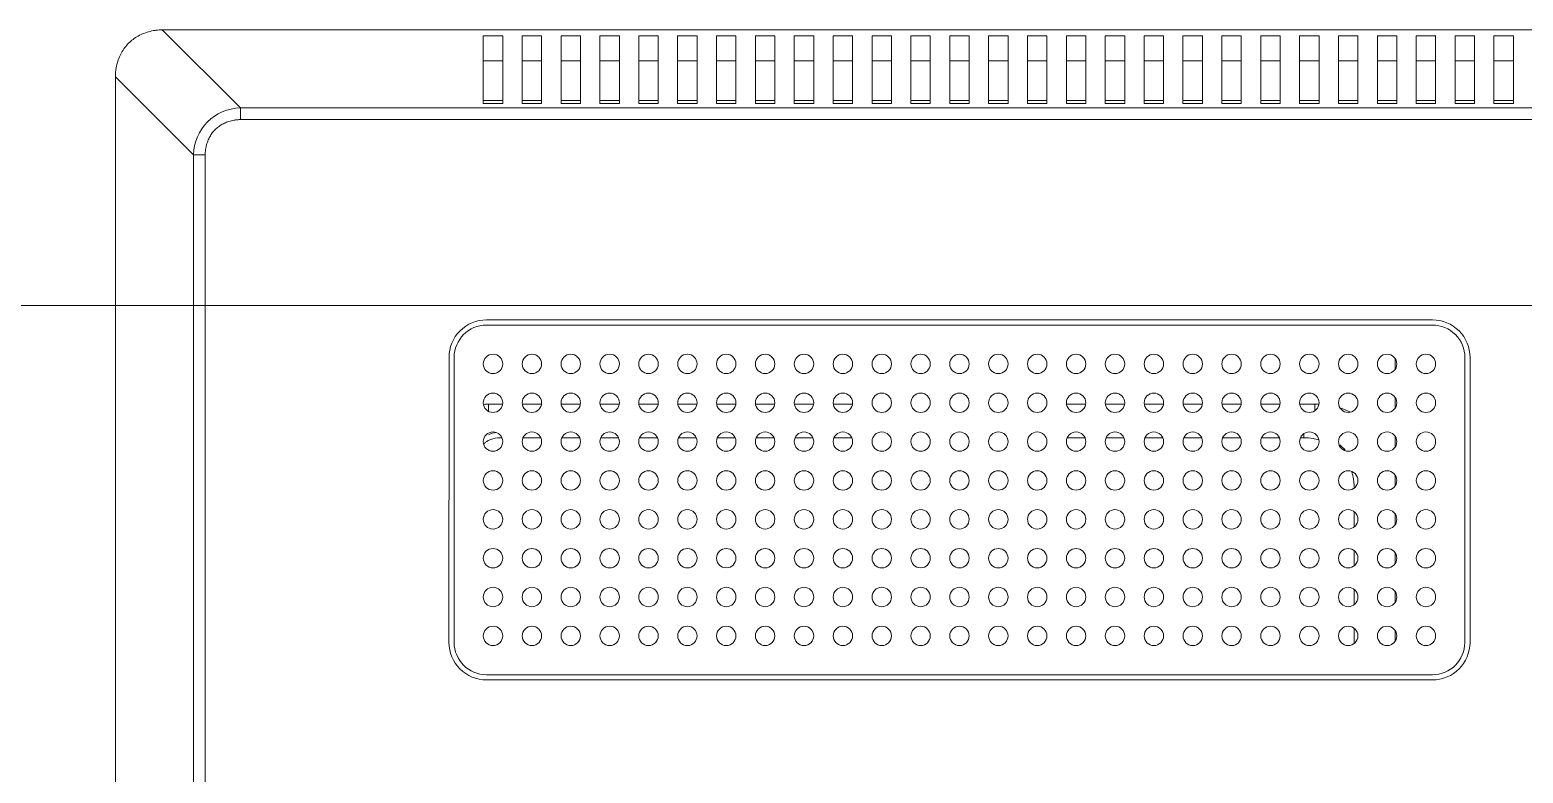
# Model space of a CAD drawing. Extents: x -382 to 1420, y -377 to 265.
# Drawn here: x -222.59 to -213.52, y -4.29 to 0.23 of the extents above; entities that cross this region are included whole.
import ezdxf

# ---------------------------------------------------------------- set-up
doc = ezdxf.new("R2010")
doc.units = 0
doc.header["$MEASUREMENT"] = 0
doc.layers.add('PDF_レイヤー 1', color=7, linetype='CONTINUOUS')

msp = doc.modelspace()

# ---------------------------------------------------------------- linework, layer by layer
at = {"layer": 'PDF_レイヤー 1', "lineweight": 0}
for points in [[(-222.07211, -0.05379), (-222.07198, -0.04407), (-222.07156, -0.03435), (-222.07073, -0.02435), (-222.06948, -0.01449), (-222.06878, -0.00977), (-222.06725, 0.00009), (-222.06531, 0.00995), (-222.06295, 0.01981), (-222.06045, 0.02939), (-222.05753, 0.03898), (-222.05448, 0.04842), (-222.05101, 0.05772), (-222.04739, 0.06675), (-222.04337, 0.07564), (-222.03906, 0.08439), (-222.03462, 0.09272), (-222.0299, 0.10105), (-222.02504, 0.10897), (-222.0199, 0.11661), (-222.01462, 0.12411), (-222.00906, 0.13119), (-222.00337, 0.138), (-221.99754, 0.14466), (-221.99143, 0.15091), (-221.98518, 0.15688), (-221.97851, 0.16285), (-221.97171, 0.16855), (-221.96449, 0.17396), (-221.95713, 0.17938), (-221.94949, 0.18452), (-221.94143, 0.18938), (-221.93338, 0.1941), (-221.92491, 0.19855), (-221.9163, 0.20285), (-221.90727, 0.20674), (-221.89824, 0.21049), (-221.88894, 0.21396), (-221.87949, 0.21716), (-221.87005, 0.22007), (-221.86019, 0.22257), (-221.85047, 0.22479), (-221.84061, 0.22674), (-221.83061, 0.2284), (-221.82603, 0.22896), (-221.81617, 0.23021), (-221.80631, 0.23104), (-221.79644, 0.23146), (-221.78674, 0.2316), (-178.08673, 0.2316)], [(-221.78672, 0.23167), (-221.31232, -0.24287), (-221.31232, -0.31426)], [(-219.71831, -0.2167), (-219.83649, -0.2167), (-219.83649, 0.19452)], [(-219.83649, 0.1945), (-219.71831, 0.1945)], [(-219.71837, 0.1945), (-219.71837, -0.21671)], [(-219.48219, -0.2167), (-219.60024, -0.2167), (-219.60024, 0.19452)], [(-219.60024, 0.1945), (-219.48219, 0.1945)], [(-219.48225, 0.1945), (-219.48225, -0.21671)], [(-219.24594, -0.2167), (-219.36412, -0.2167), (-219.36412, 0.19452)], [(-219.36412, 0.1945), (-219.24594, 0.1945)], [(-219.24599, 0.1945), (-219.24599, -0.21671)], [(-219.00968, -0.2167), (-219.12786, -0.2167), (-219.12786, 0.19452)], [(-219.12786, 0.1945), (-219.00968, 0.1945)], [(-219.00973, 0.1945), (-219.00973, -0.21671)], [(-218.77356, -0.2167), (-218.89174, -0.2167), (-218.89174, 0.19452)], [(-218.89174, 0.1945), (-218.77356, 0.1945)], [(-218.77362, 0.1945), (-218.77362, -0.21671)], [(-218.5373, -0.2167), (-218.65549, -0.2167), (-218.65549, 0.19452)], [(-218.65549, 0.1945), (-218.5373, 0.1945)], [(-218.53737, 0.1945), (-218.53737, -0.21671)], [(-218.3012, -0.2167), (-218.41924, -0.2167), (-218.41924, 0.19452)], [(-218.41924, 0.1945), (-218.3012, 0.1945)], [(-218.30126, 0.1945), (-218.30126, -0.21671)], [(-218.06494, -0.2167), (-218.18313, -0.2167), (-218.18313, 0.19452)], [(-218.18313, 0.1945), (-218.06494, 0.1945)], [(-218.065, 0.1945), (-218.065, -0.21671)], [(-217.82869, -0.2167), (-217.94687, -0.2167), (-217.94687, 0.19452)], [(-217.94687, 0.1945), (-217.82869, 0.1945)], [(-217.82874, 0.1945), (-217.82874, -0.21671)], [(-217.59257, -0.2167), (-217.71075, -0.2167), (-217.71075, 0.19452)], [(-217.71075, 0.1945), (-217.59257, 0.1945)], [(-217.59262, 0.1945), (-217.59262, -0.21671)], [(-217.35631, -0.2167), (-217.4745, -0.2167), (-217.4745, 0.19452)], [(-217.4745, 0.1945), (-217.35631, 0.1945)], [(-217.35638, 0.1945), (-217.35638, -0.21671)], [(-217.12021, -0.2167), (-217.23825, -0.2167), (-217.23825, 0.19452)], [(-217.23825, 0.1945), (-217.12021, 0.1945)], [(-217.12026, 0.1945), (-217.12026, -0.21671)], [(-216.88395, -0.2167), (-217.00213, -0.2167), (-217.00213, 0.19452)], [(-217.00213, 0.1945), (-216.88395, 0.1945)], [(-216.88401, 0.1945), (-216.88401, -0.21671)], [(-216.64769, -0.2167), (-216.76588, -0.2167), (-216.76588, 0.19452)], [(-216.76588, 0.1945), (-216.64769, 0.1945)], [(-216.64775, 0.1945), (-216.64775, -0.21671)], [(-216.41158, -0.2167), (-216.52976, -0.2167), (-216.52976, 0.19452)], [(-216.52976, 0.1945), (-216.41158, 0.1945)], [(-216.41163, 0.1945), (-216.41163, -0.21671)], [(-216.17532, -0.2167), (-216.2935, -0.2167), (-216.2935, 0.19452)], [(-216.2935, 0.1945), (-216.17532, 0.1945)], [(-216.17539, 0.1945), (-216.17539, -0.21671)], [(-215.93908, -0.2167), (-216.05726, -0.2167), (-216.05726, 0.19452)], [(-216.05726, 0.1945), (-215.93908, 0.1945)], [(-215.93913, 0.1945), (-215.93913, -0.21671)], [(-215.70296, -0.2167), (-215.82114, -0.2167), (-215.82114, 0.19452)], [(-215.82114, 0.1945), (-215.70296, 0.1945)], [(-215.70301, 0.1945), (-215.70301, -0.21671)], [(-215.4667, -0.2167), (-215.58489, -0.2167), (-215.58489, 0.19452)], [(-215.58489, 0.1945), (-215.4667, 0.1945)], [(-215.46676, 0.1945), (-215.46676, -0.21671)], [(-215.23058, -0.2167), (-215.34863, -0.2167), (-215.34863, 0.19452)], [(-215.34863, 0.1945), (-215.23058, 0.1945)], [(-215.23064, 0.1945), (-215.23064, -0.21671)], [(-214.99433, -0.2167), (-215.11251, -0.2167), (-215.11251, 0.19452)], [(-215.11251, 0.1945), (-214.99433, 0.1945)], [(-214.99438, 0.1945), (-214.99438, -0.21671)], [(-214.75808, -0.2167), (-214.87627, -0.2167), (-214.87627, 0.19452)], [(-214.87627, 0.1945), (-214.75808, 0.1945)], [(-214.75814, 0.1945), (-214.75814, -0.21671)], [(-214.52197, -0.2167), (-214.64015, -0.2167), (-214.64015, 0.19452)], [(-214.64015, 0.1945), (-214.52197, 0.1945)], [(-214.52202, 0.1945), (-214.52202, -0.21671)], [(-214.28571, -0.2167), (-214.40389, -0.2167), (-214.40389, 0.19452)], [(-214.40389, 0.1945), (-214.28571, 0.1945)], [(-214.28576, 0.1945), (-214.28576, -0.21671)], [(-214.04959, -0.2167), (-214.16764, -0.2167), (-214.16764, 0.19452)], [(-214.16764, 0.1945), (-214.04959, 0.1945)], [(-214.04965, 0.1945), (-214.04965, -0.21671)], [(-213.81333, -0.2167), (-213.93152, -0.2167), (-213.93152, 0.19452)], [(-213.93152, 0.1945), (-213.81333, 0.1945)], [(-213.81339, 0.1945), (-213.81339, -0.21671)], [(-213.57709, -0.2167), (-213.69528, -0.2167), (-213.69528, 0.19452)], [(-213.69528, 0.1945), (-213.57709, 0.1945)], [(-213.57715, 0.1945), (-213.57715, -0.21671)], [(-219.83649, 0.04248), (-219.71831, 0.04248)], [(-219.60024, 0.04248), (-219.48219, 0.04248)], [(-219.36412, 0.04248), (-219.24594, 0.04248)], [(-219.12786, 0.04248), (-219.00968, 0.04248)], [(-218.89174, 0.04248), (-218.77356, 0.04248)], [(-218.65549, 0.04248), (-218.5373, 0.04248)], [(-218.41924, 0.04248), (-218.3012, 0.04248)], [(-218.18313, 0.04248), (-218.06494, 0.04248)], [(-217.94687, 0.04248), (-217.82869, 0.04248)], [(-217.71075, 0.04248), (-217.59257, 0.04248)], [(-217.4745, 0.04248), (-217.35631, 0.04248)], [(-217.23825, 0.04248), (-217.12021, 0.04248)], [(-217.00213, 0.04248), (-216.88395, 0.04248)], [(-216.76588, 0.04248), (-216.64769, 0.04248)], [(-216.52976, 0.04248), (-216.41158, 0.04248)], [(-216.2935, 0.04248), (-216.17532, 0.04248)], [(-216.05726, 0.04248), (-215.93908, 0.04248)], [(-215.82114, 0.04248), (-215.70296, 0.04248)], [(-215.58489, 0.04248), (-215.4667, 0.04248)], [(-215.34863, 0.04248), (-215.23058, 0.04248)], [(-215.11251, 0.04248), (-214.99433, 0.04248)], [(-214.87627, 0.04248), (-214.75808, 0.04248)], [(-214.64015, 0.04248), (-214.52197, 0.04248)], [(-214.40389, 0.04248), (-214.28571, 0.04248)], [(-214.16764, 0.04248), (-214.04959, 0.04248)], [(-213.93152, 0.04248), (-213.81333, 0.04248)], [(-213.69528, 0.04248), (-213.57709, 0.04248)], [(-178.56113, -0.24283), (-178.56113, -0.31421), (-221.31234, -0.31421)], [(-219.83649, -0.19743), (-219.71831, -0.19743)], [(-219.60024, -0.19743), (-219.48219, -0.19743)], [(-219.36412, -0.19743), (-219.24594, -0.19743)], [(-219.12786, -0.19743), (-219.00968, -0.19743)], [(-218.89174, -0.19743), (-218.77356, -0.19743)], [(-218.65549, -0.19743), (-218.5373, -0.19743)], [(-218.41924, -0.19743), (-218.3012, -0.19743)], [(-218.18313, -0.19743), (-218.06494, -0.19743)], [(-217.94687, -0.19743), (-217.82869, -0.19743)], [(-217.71075, -0.19743), (-217.59257, -0.19743)], [(-217.4745, -0.19743), (-217.35631, -0.19743)], [(-217.23825, -0.19743), (-217.12021, -0.19743)], [(-217.00213, -0.19743), (-216.88395, -0.19743)], [(-216.76588, -0.19743), (-216.64769, -0.19743)], [(-216.52976, -0.19743), (-216.41158, -0.19743)], [(-216.2935, -0.19743), (-216.17532, -0.19743)], [(-216.05726, -0.19743), (-215.93908, -0.19743)], [(-215.82114, -0.19743), (-215.70296, -0.19743)], [(-215.58489, -0.19743), (-215.4667, -0.19743)], [(-215.34863, -0.19743), (-215.23058, -0.19743)], [(-215.11251, -0.19743), (-214.99433, -0.19743)], [(-214.87627, -0.19743), (-214.75808, -0.19743)], [(-214.64015, -0.19743), (-214.52197, -0.19743)], [(-214.40389, -0.19743), (-214.28571, -0.19743)], [(-214.16764, -0.19743), (-214.04959, -0.19743)], [(-213.93152, -0.19743), (-213.81333, -0.19743)], [(-213.69528, -0.19743), (-213.57709, -0.19743)], [(-221.52633, -0.52829), (-221.52619, -0.52093), (-221.52577, -0.51371), (-221.52522, -0.50621), (-221.52439, -0.49885), (-221.52383, -0.49524), (-221.52272, -0.48774), (-221.52119, -0.48038), (-221.51953, -0.47316), (-221.51772, -0.4658), (-221.5155, -0.45872), (-221.513, -0.45163), (-221.5105, -0.44455), (-221.50772, -0.43788), (-221.5048, -0.43108), (-221.50161, -0.42455), (-221.49828, -0.4183), (-221.49467, -0.41219), (-221.49106, -0.40622), (-221.48717, -0.40053), (-221.48314, -0.39497), (-221.47897, -0.38955), (-221.47481, -0.38442), (-221.47036, -0.37942), (-221.46578, -0.37483), (-221.46106, -0.37025), (-221.45606, -0.36581), (-221.45092, -0.3615), (-221.44564, -0.35734), (-221.44009, -0.35331), (-221.43439, -0.34956), (-221.42842, -0.34581), (-221.42217, -0.34234), (-221.41592, -0.339), (-221.4094, -0.33581), (-221.40259, -0.33275), (-221.39592, -0.32998), (-221.38898, -0.32748), (-221.3819, -0.32512), (-221.37468, -0.32289), (-221.36732, -0.32095), (-221.36009, -0.31928), (-221.35273, -0.31789), (-221.34524, -0.31664), (-221.34176, -0.31609), (-221.33426, -0.31526), (-221.3269, -0.3147), (-221.31954, -0.31428), (-221.31232, -0.31414)], [(-221.52633, -16.99933), (-221.52633, -0.52829), (-221.59767, -0.52829), (-221.59767, -16.99933)], [(-212.53393, -1.44502), (-236.07657, -1.44502)], [(-214.29472, -1.76868), (-214.29472, -1.82993)], [(-219.71838, -2.04385), (-219.80462, -2.04385), (-219.80462, -2.08718)], [(-219.60024, -2.04385), (-219.48219, -2.04385)], [(-219.36412, -2.04385), (-219.24594, -2.04385)], [(-219.12786, -2.04385), (-219.00968, -2.04385)], [(-218.89174, -2.04385), (-218.77356, -2.04385)], [(-218.65549, -2.04385), (-218.5373, -2.04385)], [(-218.41924, -2.04385), (-218.3012, -2.04385)], [(-218.18313, -2.04385), (-218.06494, -2.04385)], [(-217.94687, -2.04385), (-217.82869, -2.04385)], [(-217.71075, -2.04385), (-217.59257, -2.04385)], [(-216.2935, -2.04385), (-216.17532, -2.04385)], [(-216.05726, -2.04385), (-215.93908, -2.04385)], [(-215.82114, -2.04385), (-215.70296, -2.04385)], [(-215.58489, -2.04385), (-215.4667, -2.04385)], [(-215.34863, -2.04385), (-215.23058, -2.04385)], [(-215.11251, -2.04385), (-214.99433, -2.04385)], [(-214.87627, -2.04385), (-214.78336, -2.04385)], [(-214.29472, -2.00494), (-214.29472, -2.06618)], [(-219.48848, -2.24838), (-219.59403, -2.24838)], [(-219.25223, -2.24838), (-219.35777, -2.24838)], [(-219.01611, -2.24838), (-219.12152, -2.24838)], [(-218.77987, -2.24838), (-218.88541, -2.24838)], [(-218.54375, -2.24838), (-218.64915, -2.24838)], [(-218.30749, -2.24838), (-218.41304, -2.24838)], [(-218.07123, -2.24838), (-218.17678, -2.24838)], [(-217.83512, -2.24838), (-217.94052, -2.24838)], [(-217.59887, -2.24838), (-217.70442, -2.24838)], [(-216.18175, -2.24838), (-216.28716, -2.24838)], [(-215.94551, -2.24838), (-216.05105, -2.24838)], [(-215.70925, -2.24838), (-215.8148, -2.24838)], [(-215.47313, -2.24838), (-215.57854, -2.24838)], [(-215.23687, -2.24838), (-215.34242, -2.24838)], [(-215.00076, -2.24838), (-215.10616, -2.24838)], [(-214.86991, -2.24838), (-214.85158, -2.24838), (-214.85158, -2.22324)], [(-214.29472, -2.24113), (-214.29472, -2.30237)], [(-214.29472, -2.4773), (-214.29472, -2.53854)], [(-214.54467, -2.78843), (-214.54467, -2.69968)], [(-214.29472, -2.71349), (-214.29472, -2.77473)], [(-214.54467, -3.02461), (-214.54467, -2.93587)], [(-214.29472, -2.94974), (-214.29472, -3.01099)], [(-214.54467, -3.26086), (-214.54467, -3.17211)], [(-214.29472, -3.18593), (-214.29472, -3.24718)], [(-214.54467, -3.49704), (-214.54467, -3.4083)], [(-214.29472, -3.42212), (-214.29472, -3.48336)]]:
    msp.add_lwpolyline(points, dxfattribs=at)
for points in [[(-178.56112, -0.24287), (-221.31232, -0.24287, 0.4016818), (-221.59767, -0.52836), (-222.07207, -0.05382), (-222.07211, -17.01168)], [(-214.78336, -2.08224), (-214.78336, -2.04391, -0.0084703), (-214.75882, -2.04441)], [(-219.72474, -2.24838), (-219.73641, -2.24838, 0.0942942), (-219.79116, -2.25861), (-219.79575, -2.26042), (-219.80033, -2.2625), (-219.80477, -2.26472), (-219.80602, -2.26528), (-219.81019, -2.26778), (-219.81436, -2.27028), (-219.81852, -2.27305), (-219.82241, -2.27583), (-219.82602, -2.27875), (-219.82963, -2.28166), (-219.83297, -2.28472)], [(-214.76071, -2.25997, 0.0285457), (-214.79362, -2.25303, 0.0411363), (-214.85158, -2.24838)]]:
    msp.add_lwpolyline(points, format="xyb", dxfattribs=at)
for points in [[(-213.84086, -3.4921, -0.4141076), (-214.06931, -3.72041), (-219.81676, -3.72041, -0.4144617), (-220.04507, -3.4921), (-220.04468, -1.75947, -0.4144699), (-219.81683, -1.53162), (-214.06928, -1.53162, -0.4143356), (-213.84093, -1.75993)], [(-213.87238, -1.75993, 0.4142857), (-214.06931, -1.56315), (-219.81686, -1.56315, 0.4141673), (-220.0136, -1.75993), (-220.0136, -3.49214, 0.4141673), (-219.81683, -3.68896), (-214.06928, -3.68896, 0.4140211), (-213.87238, -3.4921)]]:
    msp.add_lwpolyline(points, format="xyb", close=True, dxfattribs=at)
for centre, radius in [((-219.77734, -1.79928), 0.05897), ((-219.54113, -1.79919), 0.05888), ((-219.30496, -1.79928), 0.05897), ((-219.06874, -1.79931), 0.059), ((-218.83259, -1.79928), 0.05897), ((-218.59635, -1.79928), 0.05897), ((-218.36014, -1.79919), 0.05888), ((-218.12397, -1.79928), 0.05897), ((-217.88774, -1.79931), 0.059), ((-217.6516, -1.79928), 0.05897), ((-217.41535, -1.79928), 0.05897), ((-217.17915, -1.79919), 0.05888), ((-216.94298, -1.79928), 0.05897), ((-216.70675, -1.79931), 0.059), ((-216.4706, -1.79928), 0.05897), ((-216.23436, -1.79928), 0.05897), ((-215.99813, -1.79931), 0.059), ((-215.76199, -1.79928), 0.05897), ((-215.52576, -1.79931), 0.059), ((-215.28961, -1.79928), 0.05897), ((-215.05336, -1.79928), 0.05897), ((-214.81714, -1.79931), 0.059), ((-214.58099, -1.79928), 0.05897), ((-214.34477, -1.79931), 0.059), ((-214.10862, -1.79928), 0.05897), ((-219.77734, -2.03547), 0.05897), ((-219.54113, -2.03538), 0.05888), ((-219.30496, -2.03547), 0.05897), ((-219.06874, -2.0355), 0.059), ((-218.83259, -2.03547), 0.05897), ((-218.59635, -2.03547), 0.05897), ((-218.36014, -2.03538), 0.05888), ((-218.12397, -2.03547), 0.05897), ((-217.88774, -2.0355), 0.059), ((-217.6516, -2.03547), 0.05897), ((-217.41535, -2.03547), 0.05897), ((-217.17915, -2.03538), 0.05888), ((-216.94298, -2.03547), 0.05897), ((-216.70675, -2.0355), 0.059), ((-216.4706, -2.03547), 0.05897), ((-216.23436, -2.03547), 0.05897), ((-215.99813, -2.0355), 0.059), ((-215.76199, -2.03547), 0.05897), ((-215.52576, -2.0355), 0.059), ((-215.28961, -2.03547), 0.05897), ((-215.05336, -2.03547), 0.05897), ((-214.81714, -2.0355), 0.059), ((-214.58099, -2.03547), 0.05897), ((-214.34477, -2.0355), 0.059), ((-214.10862, -2.03547), 0.05897), ((-219.77734, -2.27166), 0.05897), ((-219.54113, -2.27157), 0.05888), ((-219.30496, -2.27166), 0.05897), ((-219.06874, -2.27169), 0.059), ((-218.83259, -2.27166), 0.05897), ((-218.59635, -2.27166), 0.05897), ((-218.36014, -2.27157), 0.05888), ((-218.12397, -2.27166), 0.05897), ((-217.88774, -2.27169), 0.059), ((-217.6516, -2.27166), 0.05897), ((-217.41535, -2.27166), 0.05897), ((-217.17915, -2.27157), 0.05888), ((-216.94298, -2.27166), 0.05897), ((-216.70675, -2.27169), 0.059), ((-216.4706, -2.27166), 0.05897), ((-216.23436, -2.27166), 0.05897), ((-215.99813, -2.27169), 0.059), ((-215.76199, -2.27166), 0.05897), ((-215.52576, -2.27169), 0.059), ((-215.28961, -2.27166), 0.05897), ((-215.05336, -2.27166), 0.05897), ((-214.81714, -2.27169), 0.059), ((-214.58099, -2.27166), 0.05897), ((-214.34477, -2.27169), 0.059), ((-214.10862, -2.27166), 0.05897), ((-219.77734, -2.5079), 0.05897), ((-219.54113, -2.50781), 0.05888), ((-219.30496, -2.5079), 0.05897), ((-219.06874, -2.50793), 0.059), ((-218.83259, -2.5079), 0.05897), ((-218.59635, -2.5079), 0.05897), ((-218.36014, -2.50781), 0.05888), ((-218.12397, -2.5079), 0.05897), ((-217.88774, -2.50793), 0.059), ((-217.6516, -2.5079), 0.05897), ((-217.41535, -2.5079), 0.05897), ((-217.17915, -2.50781), 0.05888), ((-216.94298, -2.5079), 0.05897), ((-216.70675, -2.50793), 0.059), ((-216.4706, -2.5079), 0.05897), ((-216.23436, -2.5079), 0.05897), ((-215.99813, -2.50793), 0.059), ((-215.76199, -2.5079), 0.05897), ((-215.52576, -2.50793), 0.059), ((-215.28961, -2.5079), 0.05897), ((-215.05336, -2.5079), 0.05897), ((-214.81714, -2.50793), 0.059), ((-214.58099, -2.5079), 0.05897), ((-214.34477, -2.50793), 0.059), ((-214.10862, -2.5079), 0.05897), ((-219.77734, -2.74409), 0.05897), ((-219.54113, -2.744), 0.05888), ((-219.30496, -2.74409), 0.05897), ((-219.06874, -2.74412), 0.059), ((-218.83259, -2.74409), 0.05897), ((-218.59635, -2.74409), 0.05897), ((-218.36014, -2.744), 0.05888), ((-218.12397, -2.74409), 0.05897), ((-217.88774, -2.74412), 0.059), ((-217.6516, -2.74409), 0.05897), ((-217.41535, -2.74409), 0.05897), ((-217.17915, -2.744), 0.05888), ((-216.94298, -2.74409), 0.05897), ((-216.70675, -2.74412), 0.059), ((-216.4706, -2.74409), 0.05897), ((-216.23436, -2.74409), 0.05897), ((-215.99813, -2.74412), 0.059), ((-215.76199, -2.74409), 0.05897), ((-215.52576, -2.74412), 0.059), ((-215.28961, -2.74409), 0.05897), ((-215.05336, -2.74409), 0.05897), ((-214.81714, -2.74412), 0.059), ((-214.58099, -2.74409), 0.05897), ((-214.34477, -2.74412), 0.059), ((-214.10862, -2.74409), 0.05897), ((-219.77734, -2.98028), 0.05897), ((-219.54113, -2.98019), 0.05888), ((-219.30496, -2.98028), 0.05897), ((-219.06874, -2.9803), 0.059), ((-218.83259, -2.98028), 0.05897), ((-218.59635, -2.98028), 0.05897), ((-218.36014, -2.98019), 0.05888), ((-218.12397, -2.98028), 0.05897), ((-217.88774, -2.9803), 0.059), ((-217.6516, -2.98028), 0.05897), ((-217.41535, -2.98028), 0.05897), ((-217.17915, -2.98019), 0.05888), ((-216.94298, -2.98028), 0.05897), ((-216.70675, -2.9803), 0.059), ((-216.4706, -2.98028), 0.05897), ((-216.23436, -2.98028), 0.05897), ((-215.99813, -2.9803), 0.059), ((-215.76199, -2.98028), 0.05897), ((-215.52576, -2.9803), 0.059), ((-215.28961, -2.98028), 0.05897), ((-215.05336, -2.98028), 0.05897), ((-214.81714, -2.9803), 0.059), ((-214.58099, -2.98028), 0.05897), ((-214.34477, -2.9803), 0.059), ((-214.10862, -2.98028), 0.05897), ((-219.77734, -3.21646), 0.05897), ((-219.54113, -3.21637), 0.05888), ((-219.30496, -3.21646), 0.05897), ((-219.06874, -3.21649), 0.059), ((-218.83259, -3.21646), 0.05897), ((-218.59635, -3.21646), 0.05897), ((-218.36014, -3.21637), 0.05888), ((-218.12397, -3.21646), 0.05897), ((-217.88774, -3.21649), 0.059), ((-217.6516, -3.21646), 0.05897), ((-217.41535, -3.21646), 0.05897), ((-217.17915, -3.21637), 0.05888), ((-216.94298, -3.21646), 0.05897), ((-216.70675, -3.21649), 0.059), ((-216.4706, -3.21646), 0.05897), ((-216.23436, -3.21646), 0.05897), ((-215.99813, -3.21649), 0.059), ((-215.76199, -3.21646), 0.05897), ((-215.52576, -3.21649), 0.059), ((-215.28961, -3.21646), 0.05897), ((-215.05336, -3.21646), 0.05897), ((-214.81714, -3.21649), 0.059), ((-214.58099, -3.21646), 0.05897), ((-214.34477, -3.21649), 0.059), ((-214.10862, -3.21646), 0.05897), ((-219.77734, -3.45265), 0.05897), ((-219.54113, -3.45256), 0.05888), ((-219.30496, -3.45265), 0.05897), ((-219.06874, -3.45268), 0.059), ((-218.83259, -3.45265), 0.05897), ((-218.59635, -3.45265), 0.05897), ((-218.36014, -3.45256), 0.05888), ((-218.12397, -3.45265), 0.05897), ((-217.88774, -3.45268), 0.059), ((-217.6516, -3.45265), 0.05897), ((-217.41535, -3.45265), 0.05897), ((-217.17915, -3.45256), 0.05888), ((-216.94298, -3.45265), 0.05897), ((-216.70675, -3.45268), 0.059), ((-216.4706, -3.45265), 0.05897), ((-216.23436, -3.45265), 0.05897), ((-215.99813, -3.45268), 0.059), ((-215.76199, -3.45265), 0.05897), ((-215.52576, -3.45268), 0.059), ((-215.28961, -3.45265), 0.05897), ((-215.05336, -3.45265), 0.05897), ((-214.81714, -3.45268), 0.059), ((-214.58099, -3.45265), 0.05897), ((-214.34477, -3.45268), 0.059), ((-214.10862, -3.45265), 0.05897)]:
    msp.add_circle(centre, radius, dxfattribs=at)
for centre, radius, start, end in [((-219.80534, -2.37685), 0.333, 89.876238, 95.236062), ((-214.75938, -2.47163), 0.42465, 63.640559, 72.044292), ((-219.72913, -2.40486), 0.1907, 98.037139, 113.247354), ((-214.83225, -2.53537), 0.31556, 42.388534, 50.600133), ((-214.89476, -2.55397), 0.35011, 8.762885, 16.548894), ((-214.89695, -2.55516), 0.35235, 359.994524, 7.376955)]:
    msp.add_arc(centre, radius, start, end, dxfattribs=at)
msp.add_open_spline([(-214.54752, -2.50992), (-214.54794, -2.50687), (-214.54835, -2.50367), (-214.54877, -2.50062)], degree=3, dxfattribs=at)

doc.saveas('drawing.dxf')
